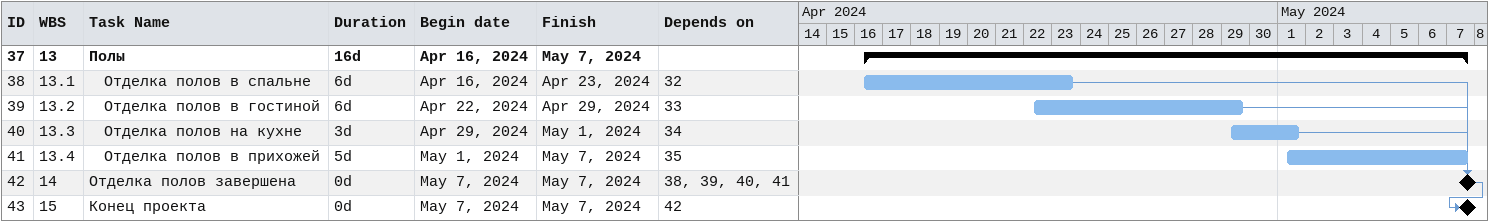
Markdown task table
| ID | WBS | Task | Duration | Start | Finish | Predecessors |
|---|---|---|---|---|---|---|
| 37 | 13 | **Полы** | 16d | 2024-04-16 | 2024-05-07 |  |
| 38 | 13.1 | Отделка полов в спальне | 6d | 2024-04-16 | 2024-04-23 | 32 |
| 39 | 13.2 | Отделка полов в гостиной | 6d | 2024-04-22 | 2024-04-29 | 33 |
| 40 | 13.3 | Отделка полов на кухне | 3d | 2024-04-29 | 2024-05-01 | 34 |
| 41 | 13.4 | Отделка полов в прихожей | 5d | 2024-05-01 | 2024-05-07 | 35 |
| 42 | 14 | Отделка полов завершена | 0d | 2024-05-07 | 2024-05-07 | 38, 39, 40, 41 |
| 43 | 15 | Конец проекта | 0d | 2024-05-07 | 2024-05-07 | 42 |
